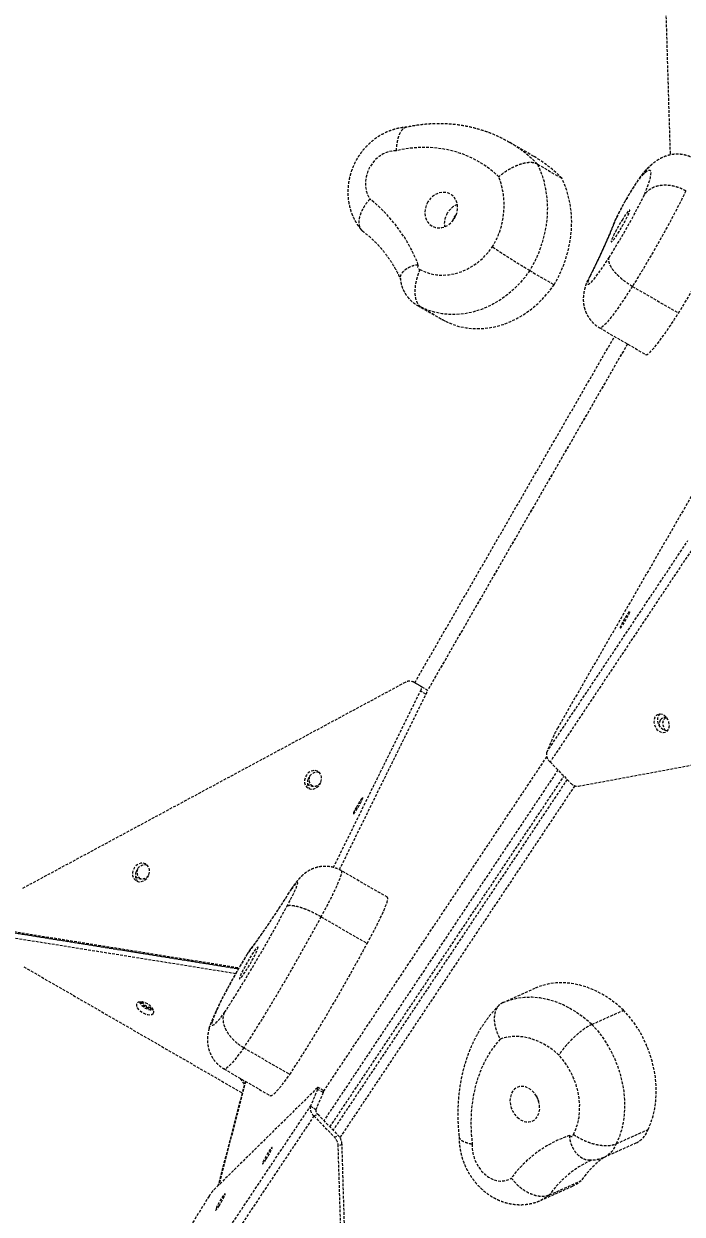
# Model space of a CAD drawing. Header units: millimetres. Extents: x -5934 to 4978, y -3536 to 3518.
# Drawn here: x 1110 to 1418, y 130 to 686 of the extents above; entities that cross this region are included whole.
import ezdxf

# ---------------------------------------------------------------- set-up
doc = ezdxf.new("R2010")
doc.units = ezdxf.units.MM
doc.linetypes.add('HIDDEN', pattern=[1.905, 1.27, -0.635])
for name, color, linetype in [('DIKOM_ОБЪЕКТ', 7, 'Continuous'), ('DIKOM_РАЗМЕР_ЗОНА', 7, 'Continuous'), ('DIKOM_РАЗМЕР_ОБЪЕКТА', 7, 'Continuous')]:
    doc.layers.add(name, color=color, linetype=linetype)
doc.styles.add('style1', font='arialbd.ttf', dxfattribs={"width": 0.8})
doc.dimstyles.new('1-50', dxfattribs={"dimtxt": 300, "dimasz": 200, "dimexe": 100, "dimexo": 0, "dimgap": 100, "dimtad": 1, "dimtxsty": 'style1', "dimcen": 200, "dimclrd": 7, "dimclre": 7, "dimclrt": 7, "dimadec": 1, "dimazin": 2, "dimtfac": 1, "dimtmove": 0, "dimatfit": 2, "dimfxl": 0, "dimlwd": 25, "dimlwe": 18, "dimarcsym": 0})

# ---------------------------------------------------------------- blocks, each defined once
blk = doc.blocks.new('*D0')
at = {"layer": 'Defpoints', "color": 0, "transparency": 16777216}
for p in [(-2296.89, 639), (2643.2, 244.5), (2643.2, -1241.2)]:
    blk.add_point(p, dxfattribs=at)
at = {"layer": 'DIKOM_РАЗМЕР_ОБЪЕКТА', "color": 7, "lineweight": 18, "transparency": 16777216}
for p, q in [((-2296.89, 639), (-2296.89, -1341.2)), ((2643.2, 244.5), (2643.2, -1341.2))]:
    blk.add_line(p, q, dxfattribs=at)
at = {"layer": 'DIKOM_РАЗМЕР_ОБЪЕКТА', "color": 7, "lineweight": 25, "transparency": 16777216}
blk.add_line((-2096.89, -1241.2), (2443.2, -1241.2), dxfattribs=at)
at = {"layer": 'DIKOM_РАЗМЕР_ОБЪЕКТА', "color": 7, "transparency": 16777216}
for points in [[(-2096.89, -1207.86), (-2096.89, -1274.53), (-2296.89, -1241.2)], [(2443.2, -1207.86), (2443.2, -1274.53), (2643.2, -1241.2)]]:
    blk.add_solid(points, dxfattribs=at)
at = {"layer": 'DIKOM_РАЗМЕР_ОБЪЕКТА', "color": 7, "transparency": 16777216, "insert": (101.53, -873.15), "char_height": 300, "attachment_point": 5, "style": 'style1'}
blk.add_mtext('{\\fArial|b0|i0|c204|p34;\\H1.75x;4950}', dxfattribs=at)
blk = doc.blocks.new('*D1')
at = {"layer": 'Defpoints', "color": 0, "transparency": 16777216}
for p in [(-1315.67, 1399.62), (-2761.53, -516.72), (2199.14, -516.72)]:
    blk.add_point(p, dxfattribs=at)
at = {"layer": 'DIKOM_РАЗМЕР_ОБЪЕКТА', "color": 7, "lineweight": 18, "transparency": 16777216}
for p, q in [((-1315.67, 1399.62), (-2861.53, 1399.62)), ((2199.14, -516.72), (-2861.53, -516.72))]:
    blk.add_line(p, q, dxfattribs=at)
at = {"layer": 'DIKOM_РАЗМЕР_ОБЪЕКТА', "color": 7, "lineweight": 25, "transparency": 16777216}
blk.add_line((-2761.53, 1199.62), (-2761.53, -316.72), dxfattribs=at)
at = {"layer": 'DIKOM_РАЗМЕР_ОБЪЕКТА', "color": 7, "transparency": 16777216}
for points in [[(-2794.86, 1199.62), (-2728.19, 1199.62), (-2761.53, 1399.62)], [(-2794.86, -316.72), (-2728.19, -316.72), (-2761.53, -516.72)]]:
    blk.add_solid(points, dxfattribs=at)
at = {"layer": 'DIKOM_РАЗМЕР_ОБЪЕКТА', "color": 7, "transparency": 16777216, "insert": (-3129.58, 684.6), "char_height": 300, "attachment_point": 5, "rotation": 90, "style": 'style1'}
blk.add_mtext('{\\fArial|b0|i0|c204|p34;\\H1.75x;1950}', dxfattribs=at)
blk = doc.blocks.new('*D2')
at = {"layer": 'Defpoints', "color": 0, "transparency": 16777216}
for p in [(-2311.07, 3518.49), (-5291.95, -2644.37), (2643.33, -2644.37)]:
    blk.add_point(p, dxfattribs=at)
at = {"layer": 'DIKOM_РАЗМЕР_ЗОНА', "color": 7, "lineweight": 18, "transparency": 16777216}
for p, q in [((-2311.07, 3518.49), (-5391.95, 3518.49)), ((2643.33, -2644.37), (-5391.95, -2644.37))]:
    blk.add_line(p, q, dxfattribs=at)
at = {"layer": 'DIKOM_РАЗМЕР_ЗОНА', "color": 7, "lineweight": 25, "transparency": 16777216}
blk.add_line((-5291.95, 3318.49), (-5291.95, -2444.37), dxfattribs=at)
at = {"layer": 'DIKOM_РАЗМЕР_ЗОНА', "color": 7, "transparency": 16777216}
for points in [[(-5325.28, 3318.49), (-5258.61, 3318.49), (-5291.95, 3518.49)], [(-5325.28, -2444.37), (-5258.61, -2444.37), (-5291.95, -2644.37)]]:
    blk.add_solid(points, dxfattribs=at)
at = {"layer": 'DIKOM_РАЗМЕР_ЗОНА', "color": 7, "transparency": 16777216, "insert": (-5660, 631.36), "char_height": 300, "attachment_point": 5, "rotation": 90, "style": 'style1'}
blk.add_mtext('{\\fArial|b0|i0|c204|p34;\\H1.75x;6150}', dxfattribs=at)
blk = doc.blocks.new('*D3')
at = {"layer": 'Defpoints', "color": 0, "transparency": 16777216}
for p in [(-4645.22, 715.38), (4976.69, 143.64), (4976.69, -3436.45)]:
    blk.add_point(p, dxfattribs=at)
at = {"layer": 'DIKOM_РАЗМЕР_ЗОНА', "color": 7, "lineweight": 18, "transparency": 16777216}
for p, q in [((-4645.22, 715.38), (-4645.22, -3536.45)), ((4976.69, 143.64), (4976.69, -3536.45))]:
    blk.add_line(p, q, dxfattribs=at)
at = {"layer": 'DIKOM_РАЗМЕР_ЗОНА', "color": 7, "lineweight": 25, "transparency": 16777216}
blk.add_line((-4445.22, -3436.45), (4776.69, -3436.45), dxfattribs=at)
at = {"layer": 'DIKOM_РАЗМЕР_ЗОНА', "color": 7, "transparency": 16777216}
for points in [[(-4445.22, -3403.11), (-4445.22, -3469.78), (-4645.22, -3436.45)], [(4776.69, -3403.11), (4776.69, -3469.78), (4976.69, -3436.45)]]:
    blk.add_solid(points, dxfattribs=at)
at = {"layer": 'DIKOM_РАЗМЕР_ЗОНА', "color": 7, "transparency": 16777216, "insert": (87.74, -3068.4), "char_height": 300, "attachment_point": 5, "style": 'style1'}
blk.add_mtext('{\\fArial|b0|i0|c204|p34;\\H1.75x;9600}', dxfattribs=at)

msp = doc.modelspace()

# ---------------------------------------------------------------- linework, layer by layer
at = {"layer": 'DIKOM_ОБЪЕКТ', "color": 7, "linetype": 'HIDDEN', "lineweight": 15}
for p, q in [((1406.833, 797.532), (1412.024, 624.285)), ((1348.313, 623.625), (1336.93, 630.196)), ((1350.044, 619.971), (1361.426, 613.4)), ((1346.412, 570.277), (1357.794, 563.706)), ((1394.404, 562.916), (1415.967, 550.466)), ((1293.902, 554.028), (1305.284, 547.457)), ((1295.67, 553.193), (1307.053, 546.622)), ((1292.671, 377.805), (1386.031, 539.508)), ((1466.626, 542.27), (1359.514, 356.774)), ((1379.114, 543.502), (1400.677, 531.052)), ((1392.094, 536.008), (1298.647, 374.153)), ((1392.07, 536.022), (1298.66, 374.232)), ((1354.338, 345.358), (1420.324, 444.168)), ((1421.945, 439.589), (1355.959, 340.779)), ((1288.261, 377.971), (1108.869, 281.443)), ((1254.67, 291.503), (1295.329, 373.891)), ((1292.271, 378.036), (1295.685, 376.065)), ((1293.637, 377.247), (1292.271, 378.036)), ((1293.637, 377.247), (1295.393, 376.233)), ((1295.321, 376.275), (1296.045, 375.858)), ((1297.917, 372.397), (1295.329, 373.891)), ((1296.045, 375.858), (1298.633, 374.364)), ((1298.638, 374.36), (1298.71, 374.318)), ((1298.638, 374.36), (1298.71, 374.318)), ((1257.465, 290.429), (1297.917, 372.397)), ((1369.172, 329.495), (1531.793, 359.628)), ((1357.652, 353.178), (1354.338, 345.358)), ((1250.058, 186.942), (1354.386, 343.18)), ((1355.959, 340.779), (1365.541, 330.894)), ((1359.584, 337.04), (1250.218, 173.258)), ((1253.049, 170.338), (1362.414, 334.12)), ((1363.894, 332.593), (1254.529, 168.812)), ((1367.437, 329.648), (1257.712, 165.328)), ((1279.895, 277.559), (1258.332, 290.009)), ((1248.852, 268.477), (1270.415, 256.028)), ((1101.526, 262.179), (1210.578, 244.721)), ((1102.892, 261.39), (1210.277, 244.199)), ((1208.955, 241.902), (1101.619, 259.085)), ((1210.227, 244.112), (1102.895, 261.295)), ((1109.96, 245.118), (1211.977, 186.222)), ((1333.922, 228.434), (1348.73, 235.062)), ((1375.496, 218.197), (1390.304, 224.824)), ((1212.759, 207.293), (1234.322, 194.844)), ((1203.525, 197.412), (1225.088, 184.962)), ((1213.401, 191.71), (1200.713, 142.825)), ((1213.653, 191.564), (1201.102, 143.208)), ((1213.048, 190.348), (1211.3, 192.923)), ((1247.253, 188.656), (1198.325, 140.474)), ((1247.246, 187.84), (1243.933, 180.019)), ((1249.834, 186.345), (1246.521, 178.525)), ((1249.834, 186.345), (1247.246, 187.84)), ((1250.083, 187.304), (1247.495, 188.798)), ((1177.953, 81.204), (1243.933, 180.019)), ((1243.933, 180.019), (1246.521, 178.525)), ((1245.554, 175.441), (1179.575, 76.625)), ((1245.554, 175.441), (1247.331, 176.236)), ((1245.554, 175.441), (1255.136, 165.556)), ((1247.331, 176.236), (1256.913, 166.352)), ((1386.879, 162.48), (1401.687, 169.107)), ((1255.136, 165.556), (1256.913, 166.352)), ((1258.688, 162.174), (1256.911, 161.379)), ((1263.042, -42.842), (1256.911, 161.379)), ((1264.819, -42.047), (1258.688, 162.174)), ((1381.316, 156.237), (1396.124, 162.865)), ((1355.638, 138.613), (1370.446, 145.24)), ((1351.548, 136.025), (1366.357, 142.652)), ((1196.556, 137.976), (1188.273, 124.651))]:
    msp.add_line(p, q, dxfattribs=at)
at = {"layer": 'DIKOM_ОБЪЕКТ', "color": 7, "linetype": 'HIDDEN', "lineweight": 15, "flags": 128}
for points in [[(1283.998, 626.28), (1281.94, 626.131), (1279.885, 625.617), (1277.89, 624.751), (1276.009, 623.556), (1274.294, 622.066), (1272.791, 620.322), (1271.542, 618.371), (1270.581, 616.266), (1269.934, 614.065), (1269.62, 611.829), (1269.646, 609.619), (1270.012, 607.495), (1270.707, 605.515), (1271.714, 603.734)], [(1331.985, 614.116), (1328.796, 616.909), (1325.393, 619.41), (1321.793, 621.606), (1318.015, 623.485), (1314.081, 625.037), (1310.011, 626.254), (1305.827, 627.129), (1301.552, 627.658), (1297.208, 627.837), (1292.819, 627.667), (1288.407, 627.147), (1283.998, 626.28)], [(1350.044, 619.971), (1351.652, 616.264), (1352.925, 612.369), (1353.854, 608.316), (1354.431, 604.137), (1354.651, 599.867), (1354.512, 595.538), (1354.016, 591.186), (1353.167, 586.845), (1351.971, 582.55), (1350.438, 578.335), (1348.58, 574.233), (1346.412, 570.277)], [(1357.794, 563.706), (1359.962, 567.661), (1361.82, 571.763), (1363.353, 575.978), (1364.549, 580.274), (1365.399, 584.615), (1365.895, 588.967), (1366.033, 593.295), (1365.813, 597.566), (1365.237, 601.744), (1364.308, 605.797), (1363.034, 609.693), (1361.426, 613.4)], [(1399.654, 615.322), (1399.304, 615.129), (1398.775, 614.608), (1398.08, 613.774), (1397.239, 612.65), (1396.275, 611.267), (1395.214, 609.662), (1394.085, 607.88), (1392.919, 605.969), (1391.748, 603.981), (1390.605, 601.972), (1389.519, 599.995), (1388.522, 598.106), (1387.64, 596.355), (1386.898, 594.791)], [(1400.102, 605.853), (1401.05, 608.257), (1401.825, 610.395), (1402.423, 612.253), (1402.842, 613.823), (1403.079, 615.096), (1403.132, 616.064), (1403.002, 616.724), (1402.688, 617.072), (1402.194, 617.104), (1401.521, 616.822), (1400.672, 616.227), (1399.654, 615.322)], [(1298.787, 602.35), (1298.024, 600.782), (1297.548, 599.122), (1297.381, 597.439), (1297.527, 595.801), (1297.983, 594.275), (1298.728, 592.924), (1299.732, 591.803), (1300.954, 590.957), (1302.345, 590.423), (1303.847, 590.221), (1305.398, 590.359), (1306.936, 590.833), (1308.397, 591.622), (1309.721, 592.694), (1310.855, 594.006), (1311.751, 595.504), (1312.374, 597.126), (1312.697, 598.806), (1312.708, 600.475), (1312.405, 602.065), (1311.802, 603.511), (1310.923, 604.754), (1309.804, 605.742), (1308.491, 606.435), (1307.037, 606.806), (1305.502, 606.838), (1303.95, 606.53), (1302.443, 605.896), (1301.043, 604.96), (1299.807, 603.762), (1298.787, 602.35)], [(1419.374, 607.479), (1417.764, 604.21), (1416.015, 600.763), (1414.143, 597.164), (1412.162, 593.443), (1410.088, 589.629), (1407.937, 585.753), (1405.726, 581.845), (1403.473, 577.936), (1401.197, 574.059), (1398.914, 570.242), (1396.644, 566.518), (1394.404, 562.916)], [(1310.478, 593.517), (1310.592, 593.998), (1311.095, 595.15)], [(1311.095, 595.15), (1311.871, 596.135), (1312.122, 596.364)], [(1389.849, 594.349), (1388.974, 592.924), (1388.093, 591.425), (1387.241, 589.915), (1386.454, 588.453), (1385.763, 587.102), (1385.197, 585.915), (1384.78, 584.942), (1384.528, 584.222), (1384.451, 583.784), (1384.553, 583.647), (1384.829, 583.817), (1385.269, 584.286), (1385.854, 585.035), (1386.56, 586.033), (1387.358, 587.24), (1388.216, 588.606), (1389.099, 590.076), (1389.97, 591.588), (1390.794, 593.082), (1391.537, 594.496), (1392.168, 595.771), (1392.662, 596.857), (1392.999, 597.708), (1393.164, 598.29), (1393.152, 598.579), (1392.962, 598.562), (1392.602, 598.241), (1392.087, 597.629), (1391.438, 596.751), (1390.682, 595.642), (1389.849, 594.349)], [(1295.029, 570.827), (1297.521, 569.648), (1300.158, 568.799), (1302.909, 568.292), (1305.739, 568.133), (1308.612, 568.324), (1311.492, 568.862), (1314.344, 569.74), (1317.131, 570.948), (1319.819, 572.471), (1322.373, 574.289), (1324.762, 576.38), (1326.956, 578.716), (1328.927, 581.27)], [(1415.967, 550.466), (1418.207, 554.069), (1420.477, 557.793), (1422.76, 561.609), (1425.037, 565.487), (1427.289, 569.395), (1429.5, 573.303), (1431.651, 577.18), (1432.851, 579.377)], [(1294.343, 572.896), (1294.162, 572.582), (1294.057, 572.238), (1294.035, 571.889), (1294.098, 571.559), (1294.241, 571.27), (1294.454, 571.042), (1294.723, 570.891), (1295.029, 570.827)], [(1373.815, 566.038), (1373.568, 565.057), (1373.504, 564.375), (1373.624, 564.003), (1373.925, 563.944), (1374.405, 564.199), (1375.056, 564.765), (1375.872, 565.635), (1376.841, 566.797), (1377.952, 568.239), (1379.191, 569.94), (1380.541, 571.881), (1381.987, 574.036), (1383.51, 576.379)], [(1346.412, 570.277), (1344.082, 567.105), (1341.525, 564.135), (1338.763, 561.39), (1335.817, 558.892), (1332.711, 556.663), (1329.471, 554.72), (1326.122, 553.078), (1322.691, 551.751), (1319.207, 550.75), (1315.697, 550.082), (1312.189, 549.754), (1308.713, 549.767), (1305.296, 550.122), (1301.965, 550.815), (1298.748, 551.842), (1295.67, 553.193)], [(1307.053, 546.622), (1310.13, 545.27), (1313.347, 544.244), (1316.678, 543.55), (1320.096, 543.195), (1323.572, 543.182), (1327.079, 543.511), (1330.589, 544.178), (1334.074, 545.18), (1337.504, 546.506), (1340.853, 548.148), (1344.094, 550.092), (1347.199, 552.321), (1350.145, 554.818), (1352.908, 557.563), (1355.464, 560.534), (1357.794, 563.706)], [(1394.404, 562.916), (1392.529, 560.009), (1390.722, 557.276), (1388.999, 554.739), (1387.373, 552.419), (1385.858, 550.333), (1384.466, 548.499), (1383.208, 546.932), (1382.094, 545.644), (1381.133, 544.646), (1380.333, 543.945), (1379.7, 543.548), (1379.24, 543.457), (1379.114, 543.502)], [(1295.67, 553.193), (1294.049, 553.945), (1293.881, 554.041)], [(1400.677, 531.052), (1400.803, 531.008), (1401.263, 531.098), (1401.896, 531.495), (1402.696, 532.196), (1403.657, 533.194), (1404.771, 534.482), (1406.029, 536.05), (1407.422, 537.883), (1408.937, 539.969), (1410.562, 542.29), (1412.285, 544.827), (1414.092, 547.56), (1415.967, 550.466)], [(1305.284, 547.457), (1305.432, 547.373), (1307.053, 546.622)], [(1388.658, 403.39), (1388.775, 403.362), (1389.066, 403.648), (1389.509, 404.225), (1390.068, 405.046), (1390.696, 406.045), (1391.344, 407.14), (1391.958, 408.243), (1392.49, 409.264), (1392.895, 410.121), (1393.142, 410.745), (1393.209, 411.085), (1393.093, 411.112), (1392.801, 410.826), (1392.358, 410.249), (1391.8, 409.428), (1391.171, 408.43), (1390.524, 407.335), (1389.909, 406.232), (1389.378, 405.21), (1388.972, 404.353), (1388.726, 403.729), (1388.658, 403.39)], [(1408.369, 362.981), (1407.339, 363.155), (1406.369, 362.978), (1405.537, 362.463), (1404.911, 361.653), (1404.541, 360.613), (1404.458, 359.427), (1404.668, 358.192), (1405.154, 357.008), (1405.877, 355.97), (1406.778, 355.162), (1407.785, 354.651), (1408.815, 354.477), (1409.785, 354.655), (1410.617, 355.169), (1411.243, 355.979), (1411.612, 357.019), (1411.695, 358.205), (1411.485, 359.44), (1410.999, 360.624), (1410.276, 361.662), (1409.375, 362.47), (1408.369, 362.981)], [(1410.728, 355.276), (1410.592, 355.272), (1409.562, 355.446), (1408.555, 355.958), (1407.654, 356.765), (1406.931, 357.803), (1406.445, 358.988), (1406.235, 360.223), (1406.318, 361.408), (1406.688, 362.448), (1407.203, 363.152)], [(1409.994, 355.331), (1409.715, 355.675), (1409.106, 356.738), (1408.753, 357.908), (1408.689, 359.083), (1408.919, 360.156), (1409.423, 361.034), (1410.106, 361.61)], [(1248.842, 331.32), (1249.13, 332.547), (1249.095, 333.765), (1248.741, 334.875), (1248.096, 335.786), (1247.212, 336.426), (1246.161, 336.741), (1245.027, 336.708), (1243.904, 336.327), (1242.882, 335.631), (1242.043, 334.675), (1241.456, 333.538), (1241.168, 332.31), (1241.202, 331.092), (1241.557, 329.982), (1242.202, 329.071), (1243.086, 328.431), (1244.137, 328.116), (1245.27, 328.15), (1246.393, 328.53), (1247.416, 329.226), (1248.255, 330.182), (1248.842, 331.32)], [(1245.068, 329.383), (1244.814, 329.52), (1244.022, 330.211)], [(1265.377, 319.728), (1264.806, 318.664), (1264.346, 317.732), (1264.033, 317.007), (1263.892, 316.55), (1263.936, 316.396), (1264.16, 316.558), (1264.546, 317.023), (1265.063, 317.753), (1265.669, 318.69), (1266.315, 319.757), (1266.949, 320.867), (1267.519, 321.932), (1267.98, 322.864), (1268.293, 323.588), (1268.433, 324.046), (1268.39, 324.2), (1268.166, 324.038), (1267.78, 323.573), (1267.263, 322.843), (1266.657, 321.906), (1266.011, 320.839), (1265.377, 319.728)], [(1168.442, 288.058), (1168.73, 289.286), (1168.696, 290.504), (1168.342, 291.613), (1167.696, 292.525), (1166.812, 293.164), (1165.761, 293.48), (1164.628, 293.446), (1163.505, 293.066), (1162.482, 292.369), (1161.643, 291.414), (1161.056, 290.276), (1160.768, 289.048), (1160.803, 287.83), (1161.157, 286.721), (1161.802, 285.809), (1162.686, 285.17), (1163.738, 284.854), (1164.871, 284.888), (1165.994, 285.268), (1167.017, 285.965), (1167.855, 286.92), (1168.442, 288.058)], [(1258.332, 290.009), (1258.415, 289.93), (1258.507, 289.513), (1258.417, 288.792), (1258.148, 287.776), (1257.702, 286.478), (1257.085, 284.914), (1256.304, 283.103), (1255.37, 281.067), (1254.293, 278.832), (1253.088, 276.425), (1251.768, 273.876), (1250.35, 271.216), (1248.852, 268.477)], [(1164.666, 286.123), (1164.414, 286.258), (1163.621, 286.949)], [(1232.852, 273.259), (1233.949, 275.244), (1234.961, 277.15), (1235.862, 278.925), (1236.627, 280.52), (1237.235, 281.892), (1237.669, 283.002), (1237.918, 283.821), (1237.974, 284.326), (1237.837, 284.504), (1237.509, 284.349), (1237, 283.865), (1236.323, 283.067), (1235.498, 281.975), (1234.547, 280.62)], [(1203.791, 223.732), (1206.166, 227.435), (1208.594, 231.287), (1211.062, 235.268), (1213.556, 239.358), (1216.062, 243.533), (1218.569, 247.772), (1221.061, 252.052), (1223.526, 256.349), (1225.95, 260.642), (1228.321, 264.906), (1230.626, 269.119), (1232.852, 273.259)], [(1270.415, 256.028), (1271.913, 258.766), (1273.331, 261.426), (1274.651, 263.975), (1275.856, 266.383), (1276.933, 268.618), (1277.867, 270.653), (1278.648, 272.464), (1279.265, 274.029), (1279.711, 275.326), (1279.98, 276.342), (1280.07, 277.063), (1279.978, 277.481), (1279.895, 277.559)], [(1248.852, 268.477), (1246.28, 263.713), (1243.626, 258.874), (1240.903, 253.984), (1238.123, 249.065), (1235.3, 244.141), (1232.446, 239.234), (1229.576, 234.368), (1226.702, 229.566), (1223.839, 224.851), (1221, 220.245), (1218.198, 215.769), (1215.447, 211.445), (1212.759, 207.293)], [(1234.322, 194.844), (1237.01, 198.996), (1239.761, 203.32), (1242.563, 207.795), (1245.402, 212.402), (1248.265, 217.117), (1251.139, 221.919), (1254.009, 226.784), (1256.863, 231.691), (1259.686, 236.616), (1262.466, 241.535), (1265.19, 246.425), (1267.843, 251.264), (1270.415, 256.028)], [(1214.383, 250.962), (1212.751, 248.277), (1211.114, 245.518), (1209.49, 242.718), (1207.901, 239.913), (1206.367, 237.138), (1204.907, 234.428), (1203.538, 231.817), (1202.279, 229.337), (1201.145, 227.02), (1200.15, 224.895), (1199.307, 222.988), (1198.626, 221.323), (1198.116, 219.921)], [(1219.377, 253.813), (1219.445, 254.236), (1219.335, 254.358), (1219.05, 254.173), (1218.603, 253.69), (1218.011, 252.928), (1217.3, 251.918), (1216.498, 250.702), (1215.637, 249.33), (1214.755, 247.857), (1213.885, 246.344), (1213.064, 244.853), (1212.326, 243.444), (1211.701, 242.177), (1211.214, 241.102), (1210.886, 240.263), (1210.729, 239.695), (1210.751, 239.421), (1210.949, 239.453), (1211.317, 239.789), (1211.839, 240.414), (1212.494, 241.305), (1213.255, 242.424), (1214.09, 243.725), (1214.966, 245.155), (1215.847, 246.655), (1216.696, 248.165), (1217.48, 249.622), (1218.165, 250.967), (1218.724, 252.145), (1219.134, 253.106), (1219.377, 253.813)], [(1215.223, 252.064), (1215.252, 252.175), (1215.232, 252.207), (1215.166, 252.156), (1215.058, 252.026), (1214.914, 251.826), (1214.746, 251.57), (1214.565, 251.275), (1214.383, 250.962)], [(1390.304, 224.824), (1387.105, 227.621), (1383.765, 230.109), (1380.31, 232.269), (1376.769, 234.084), (1373.169, 235.54), (1369.538, 236.624), (1365.906, 237.328), (1362.302, 237.647), (1358.755, 237.577), (1355.292, 237.12), (1351.941, 236.28), (1348.73, 235.062)], [(1170.388, 223.269), (1170.695, 223.869), (1170.674, 224.621), (1170.328, 225.463), (1169.684, 226.328), (1168.794, 227.145), (1167.731, 227.849), (1166.581, 228.382), (1165.437, 228.701), (1164.391, 228.78), (1163.529, 228.613), (1162.92, 228.213), (1162.613, 227.613), (1162.634, 226.861), (1162.98, 226.019), (1163.624, 225.154), (1164.513, 224.336), (1165.576, 223.633), (1166.726, 223.1), (1167.87, 222.781), (1168.916, 222.702), (1169.779, 222.869), (1170.388, 223.269)], [(1333.922, 228.434), (1337.133, 229.653), (1340.484, 230.493), (1343.947, 230.95), (1347.494, 231.02), (1351.098, 230.701), (1354.73, 229.997), (1358.361, 228.913), (1361.961, 227.457), (1365.502, 225.642), (1368.957, 223.482), (1372.297, 220.993), (1375.496, 218.197)], [(1198.116, 219.921), (1197.911, 218.951), (1197.885, 218.278), (1198.038, 217.907), (1198.37, 217.844), (1198.876, 218.088), (1199.551, 218.637), (1200.39, 219.486), (1201.383, 220.627), (1202.52, 222.047), (1203.791, 223.732)], [(1401.687, 169.107), (1403.004, 172.179), (1404.057, 175.439), (1404.836, 178.863), (1405.335, 182.421), (1405.55, 186.086), (1405.48, 189.827), (1405.125, 193.615), (1404.488, 197.419), (1403.574, 201.208), (1402.39, 204.951), (1400.947, 208.619), (1399.255, 212.182), (1397.328, 215.611), (1395.182, 218.878), (1392.834, 221.958), (1390.304, 224.824)], [(1375.496, 218.197), (1378.026, 215.33), (1380.374, 212.251), (1382.52, 208.984), (1384.446, 205.555), (1386.139, 201.992), (1387.582, 198.324), (1388.766, 194.581), (1389.68, 190.792), (1390.317, 186.988), (1390.672, 183.2), (1390.742, 179.459), (1390.527, 175.794), (1390.028, 172.236), (1389.249, 168.812), (1388.196, 165.552), (1386.879, 162.48)], [(1332.616, 211.352), (1330.08, 208.349), (1327.777, 205.082), (1325.719, 201.568), (1323.917, 197.827), (1322.381, 193.878), (1321.118, 189.742), (1320.136, 185.443), (1319.44, 181.002), (1319.034, 176.443), (1318.919, 171.792), (1319.097, 167.073), (1319.567, 162.311)], [(1360.056, 203.892), (1357.512, 206.042), (1354.85, 207.916), (1352.096, 209.494), (1349.279, 210.761), (1346.426, 211.705), (1343.565, 212.315), (1340.726, 212.586), (1337.936, 212.514), (1335.224, 212.102), (1332.616, 211.352)], [(1212.759, 207.293), (1211.046, 204.95), (1209.475, 202.895), (1208.058, 201.145), (1206.806, 199.715), (1205.729, 198.614), (1204.836, 197.853), (1204.134, 197.437), (1203.628, 197.369), (1203.525, 197.412)], [(1366.846, 166.796), (1367.983, 169.271), (1368.852, 171.943), (1369.44, 174.779), (1369.74, 177.743), (1369.749, 180.798), (1369.466, 183.905), (1368.895, 187.026), (1368.043, 190.121), (1366.92, 193.151), (1365.542, 196.08), (1363.924, 198.869), (1362.088, 201.484), (1360.056, 203.892)], [(1225.088, 184.962), (1225.192, 184.92), (1225.697, 184.987), (1226.399, 185.403), (1227.292, 186.165), (1228.369, 187.265), (1229.621, 188.696), (1231.038, 190.445), (1232.61, 192.5), (1234.322, 194.844)], [(1340.559, 174.823), (1341.833, 173.816), (1343.2, 173.1), (1344.606, 172.706), (1345.992, 172.65), (1347.302, 172.933), (1348.482, 173.545), (1349.484, 174.459), (1350.266, 175.64), (1350.797, 177.037), (1351.056, 178.595), (1351.031, 180.249), (1350.723, 181.932), (1350.145, 183.575), (1349.321, 185.11), (1348.285, 186.475), (1347.078, 187.613), (1345.75, 188.479), (1344.357, 189.036), (1342.954, 189.263), (1341.599, 189.149), (1340.347, 188.699), (1339.251, 187.932), (1338.354, 186.879), (1337.694, 185.583), (1337.297, 184.098), (1337.18, 182.484), (1337.347, 180.807), (1337.792, 179.135), (1338.497, 177.538), (1339.432, 176.081), (1340.559, 174.823)], [(1247.246, 187.84), (1247.366, 188.137), (1247.454, 188.383), (1247.507, 188.575), (1247.525, 188.71), (1247.509, 188.786), (1247.457, 188.803), (1247.372, 188.759), (1247.253, 188.656)], [(1319.567, 162.311), (1319.571, 160.121), (1319.883, 157.888), (1320.494, 155.672), (1321.388, 153.534), (1322.54, 151.533), (1323.918, 149.723), (1325.486, 148.155), (1327.199, 146.87), (1329.011, 145.904), (1330.873, 145.284), (1332.733, 145.026), (1334.541, 145.138), (1336.246, 145.617), (1337.803, 146.449)], [(1365.065, 166.338), (1365.319, 166.107), (1365.602, 165.952), (1365.894, 165.884), (1366.175, 165.908), (1366.427, 166.021), (1366.631, 166.217), (1366.774, 166.481), (1366.846, 166.796)], [(1223.128, 155.058), (1223.77, 156.106), (1224.411, 157.215), (1224.998, 158.296), (1225.484, 159.261), (1225.829, 160.032), (1226.005, 160.547), (1225.999, 160.763), (1225.81, 160.664), (1225.455, 160.258), (1224.961, 159.576), (1224.369, 158.675), (1223.726, 157.628), (1223.086, 156.519), (1222.499, 155.438), (1222.013, 154.472), (1221.668, 153.701), (1221.491, 153.187), (1221.498, 152.97), (1221.686, 153.069), (1222.042, 153.476), (1222.536, 154.157), (1223.128, 155.058)], [(1366.357, 142.652), (1368.453, 143.774), (1370.446, 145.24)], [(1201.2, 133.464), (1201.842, 134.512), (1202.483, 135.621), (1203.07, 136.702), (1203.555, 137.667), (1203.9, 138.438), (1204.077, 138.953), (1204.071, 139.169), (1203.882, 139.07), (1203.526, 138.663), (1203.032, 137.982), (1202.44, 137.081), (1201.798, 136.033), (1201.157, 134.924), (1200.57, 133.843), (1200.085, 132.878), (1199.74, 132.107), (1199.563, 131.592), (1199.569, 131.376), (1199.758, 131.475), (1200.114, 131.882), (1200.607, 132.563), (1201.2, 133.464)], [(1355.638, 138.613), (1353.645, 137.147), (1351.554, 136.027)]]:
    msp.add_lwpolyline(points, dxfattribs=at)
at = {"layer": 'DIKOM_ОБЪЕКТ', "color": 7, "linetype": 'HIDDEN', "lineweight": 15}
for centre, radius, start, end in [((1306.726, 577.939), 60.358, 44.13704, 59.94763), ((1318.11, 571.369), 60.357, 44.13692, 59.9729), ((1297.023, 600.806), 37.41, 328.51935, 20.84241), ((1226.239, 546.644), 72.988, 21.08031, 51.46123), ((1316.022, 592.35), 9.411, 111.16802, 149.74293), ((1080.313, 766.467), 357.857, 327.91439, 333.33186), ((1315.967, 592.14), 9.472, 148.47386, 188.73388), ((1100.603, 707.849), 307.809, 332.95033, 338.45083), ((1379.626, 564.246), 6.081, 143.42601, 162.85598), ((1290.323, 374.431), 4.098, 61.62063, 120.2243), ((1291.758, 376.305), 4.31, 325.94719, 354.04633), ((1294.346, 374.811), 4.31, 325.94715, 354.0464), ((1409.803, 358.894), 2.735, 78.41379, 146.84319), ((1391.018, 338.174), 36.585, 149.44263, 155.78737), ((1411.102, 358.187), 4.211, 148.4518, 184.52562), ((1358.826, 344.37), 4.595, 167.59244, 231.3998), ((1247.111, 331.464), 4.478, 77.67156, 163.31793), ((1247.243, 332.578), 3.997, 158.30543, 216.30824), ((1246.669, 331.098), 4.186, 156.77468, 223.00812), ((1245.447, 333.369), 3.935, 221.87776, 331.80892), ((1368.671, 333.608), 4.143, 220.9249, 276.93596), ((1166.267, 287.836), 4.184, 156.7621, 223.10392), ((1166.712, 288.201), 4.479, 77.75527, 163.3125), ((1166.839, 289.317), 3.995, 158.43156, 216.35159), ((1165.045, 290.11), 3.936, 221.88219, 331.91791), ((817.025, 542.341), 492.77, 323.90876, 327.9187), ((1170.145, 231.789), 6.849, 206.35378, 273.69074), ((1171.145, 233.531), 8.241, 215.12439, 264.96069), ((1170.634, 232.646), 6.759, 215.19861, 264.85254), ((1248.669, 187.16), 1.421, 325.04171, 5.83245), ((1360.296, 188.184), 11.297, 197.53017, 210.6906), ((1248.421, 179.032), 4.595, 167.5932, 231.40368), ((1248.765, 178.032), 2.298, 167.59377, 231.40204), ((1391.579, 172.515), 10.667, 295.22044, 341.36987), ((1250.522, 161.13), 6.395, 2.22923, 43.807), ((1252.299, 161.925), 6.395, 2.22925, 43.80769), ((1383.155, 112.915), 56.403, 108.7066, 143.51979), ((1376.77, 165.888), 10.668, 295.28788, 341.36933), ((1410.939, 116.377), 49.726, 127.05675, 144.51897), ((1394.88, 110.937), 48.019, 114.39369, 144.80611), ((1211.283, 129.421), 17.031, 139.53706, 149.84866)]:
    msp.add_arc(centre, radius, start, end, dxfattribs=at)
for points, knots in [([(1289.165, 637.294), (1288.246, 637.217), (1286.376, 637.061), (1283.593, 636.444), (1280.837, 635.549), (1278.161, 634.358), (1275.593, 632.89), (1273.161, 631.155), (1270.893, 629.17), (1268.814, 626.956), (1266.95, 624.534), (1265.322, 621.93), (1263.952, 619.172), (1262.858, 616.288), (1262.054, 613.312), (1261.554, 610.276), (1261.367, 607.217), (1261.497, 604.171), (1261.944, 601.176), (1262.704, 598.271), (1263.764, 595.489), (1265.118, 592.872), (1266.446, 590.839), (1267.365, 589.729), (1267.665, 589.367)], [0, 0, 0, 0, 0.0435805, 0.0886333, 0.1339724, 0.1796202, 0.2255816, 0.2718433, 0.3183807, 0.3651627, 0.4121562, 0.4593298, 0.5066545, 0.5540944, 0.601612, 0.6491639, 0.6966949, 0.7441384, 0.7914219, 0.8384719, 0.8852251, 0.9316354, 0.9776781, 1, 1, 1, 1]), ([(1288.713, 637.21), (1288.413, 637.126), (1287.748, 636.941), (1286.828, 636.157), (1285.957, 634.977), (1285.231, 633.44), (1284.652, 631.576), (1284.2, 629.233), (1284.038, 627.381), (1283.999, 626.296), (1283.998, 626.28)], [0, 0, 0, 0, 0.1161858, 0.2569603, 0.3939018, 0.5347967, 0.6720934, 0.8133424, 0.9972069, 1, 1, 1, 1]), ([(1336.934, 630.15), (1336.193, 630.584), (1334.159, 631.775), (1330.664, 633.417), (1326.483, 635.092), (1322.18, 636.462), (1317.778, 637.538), (1313.292, 638.312), (1308.739, 638.782), (1304.134, 638.945), (1299.495, 638.803), (1294.839, 638.342), (1291.24, 637.786), (1289.205, 637.329), (1288.711, 637.219)], [0, 0, 0, 0, 0.0523327, 0.1436679, 0.2349948, 0.326362, 0.417818, 0.5094059, 0.6011633, 0.6931192, 0.7852983, 0.8777126, 0.9703686, 1, 1, 1, 1]), ([(1423.152, 622.542), (1422.983, 622.651), (1422.198, 623.156), (1420.661, 623.772), (1418.626, 624.366), (1416.6, 624.651), (1414.641, 624.682), (1412.78, 624.485), (1411.049, 624.102), (1409.465, 623.574), (1408.024, 622.937), (1406.704, 622.215), (1405.46, 621.408), (1404.229, 620.481), (1403.21, 619.62), (1402.601, 619.044), (1402.382, 618.836)], [0, 0, 0, 0, 0.02086162, 0.09696639, 0.17071981, 0.24256061, 0.3128826, 0.38202887, 0.45042487, 0.51883568, 0.58841376, 0.66121091, 0.74035081, 0.83046107, 0.93897132, 1, 1, 1, 1]), ([(1350.044, 619.971), (1349.639, 620.162), (1348.818, 620.55), (1347.233, 620.767), (1345.425, 620.708), (1343.446, 620.352), (1341.323, 619.711), (1339.143, 618.81), (1336.931, 617.66), (1334.503, 616.134), (1332.874, 614.882), (1331.995, 614.125), (1331.985, 614.116)], [0, 0, 0, 0, 0.1043126, 0.2116572, 0.3159645, 0.4232773, 0.5279867, 0.6356766, 0.7413942, 0.8501014, 0.9982851, 1, 1, 1, 1]), ([(1403.474, 619.818), (1403.367, 619.745), (1402.882, 619.41), (1402.132, 618.757), (1401.212, 617.884), (1400.319, 616.915), (1399.25, 615.634), (1398.11, 614.114), (1396.879, 612.348), (1395.729, 610.616), (1394.553, 608.772), (1393.351, 606.819), (1392.166, 604.829), (1391.006, 602.82), (1389.886, 600.816), (1388.817, 598.84), (1387.817, 596.917), (1386.895, 595.071), (1386.37, 593.934), (1386.108, 593.367)], [0, 0, 0, 0, 0.01150235, 0.05210414, 0.09369476, 0.13939144, 0.19671586, 0.28706409, 0.35493915, 0.41881473, 0.48568701, 0.55043873, 0.61415737, 0.67745556, 0.74076263, 0.80435265, 0.86870162, 0.93452964, 1, 1, 1, 1]), ([(1402.415, 618.801), (1402.133, 618.55), (1401.037, 617.574), (1400.203, 616.308), (1399.662, 615.337), (1399.654, 615.322)], [0, 0, 0, 0, 0.2546585, 0.9888413, 1, 1, 1, 1]), ([(1419.374, 607.479), (1418.646, 607.866), (1417.169, 608.651), (1414.802, 609.469), (1412.38, 610.001), (1409.996, 610.201), (1407.679, 610.075), (1405.525, 609.625), (1403.562, 608.857), (1401.657, 607.665), (1400.6, 606.565), (1400.108, 605.861), (1400.102, 605.853)], [0, 0, 0, 0, 0.1043113, 0.2116566, 0.3159662, 0.4232795, 0.5279877, 0.6356768, 0.7413954, 0.8501027, 0.9982883, 1, 1, 1, 1]), ([(1271.714, 603.734), (1271.703, 603.723), (1270.941, 602.885), (1269.732, 601.361), (1268.358, 599.128), (1267.422, 597.134), (1266.8, 595.193), (1266.517, 593.397), (1266.568, 591.762), (1266.962, 590.381), (1267.555, 589.353), (1268.127, 588.934), (1268.352, 588.77)], [0, 0, 0, 0, 0.00212901, 0.15117638, 0.26135929, 0.37469836, 0.48440043, 0.59724741, 0.70673403, 0.81938189, 0.92886873, 1, 1, 1, 1]), ([(1385.84, 592.725), (1385.786, 592.58), (1385.497, 591.8), (1384.867, 590.194), (1383.895, 587.817), (1382.764, 585.164), (1381.482, 582.263), (1380.053, 579.126), (1378.485, 575.774), (1376.78, 572.218), (1375.439, 569.473), (1374.664, 567.914), (1374.527, 567.638)], [0, 0, 0, 0, 0.02546227, 0.13763185, 0.2520921, 0.36897971, 0.48770076, 0.60781497, 0.72899318, 0.85099069, 0.97362559, 1, 1, 1, 1]), ([(1386.898, 594.791), (1386.89, 594.78), (1386.461, 594.137), (1386.173, 593.413), (1385.889, 592.702)], [0, 0, 0, 0, 0.016877, 1, 1, 1, 1]), ([(1268.169, 588.844), (1268.674, 588.459), (1270.265, 587.248), (1272.814, 585.027), (1275.729, 582.092), (1278.432, 578.922), (1280.918, 575.538), (1283.163, 571.944), (1284.885, 568.792), (1285.771, 566.777), (1286.073, 566.09)], [0, 0, 0, 0, 0.0672378, 0.2117063, 0.3558794, 0.49953, 0.6425615, 0.7849236, 0.926604, 1, 1, 1, 1]), ([(1346.412, 570.277), (1346.005, 570.515), (1345.179, 570.996), (1343.601, 571.946), (1341.807, 573.043), (1339.852, 574.255), (1337.765, 575.564), (1335.639, 576.912), (1333.497, 578.284), (1331.234, 579.75), (1329.734, 580.736), (1328.946, 581.258), (1328.927, 581.27)], [0, 0, 0, 0, 0.1057722, 0.2146134, 0.3203859, 0.4292269, 0.5350204, 0.6438796, 0.7497288, 0.8586429, 0.9966458, 1, 1, 1, 1]), ([(1294.343, 572.896), (1294.335, 572.897), (1293.764, 572.916), (1292.613, 572.736), (1290.907, 572.191), (1289.258, 571.387), (1287.831, 570.392), (1286.754, 569.317), (1286.112, 568.246), (1285.842, 567.425), (1285.926, 567.01), (1285.945, 566.912)], [0, 0, 0, 0, 0.0015022, 0.1131566, 0.2289098, 0.3735312, 0.5223792, 0.6657628, 0.8132196, 0.9560032, 1, 1, 1, 1]), ([(1394.404, 562.916), (1393.693, 563.345), (1392.25, 564.217), (1390.228, 565.697), (1388.361, 567.268), (1386.74, 568.875), (1385.381, 570.497), (1384.346, 572.059), (1383.647, 573.547), (1383.282, 575.024), (1383.356, 575.923), (1383.506, 576.368), (1383.51, 576.379)], [0, 0, 0, 0, 0.1057734, 0.2146147, 0.320387, 0.4292266, 0.5350215, 0.6438804, 0.7497288, 0.8586443, 0.9966465, 1, 1, 1, 1]), ([(1295.029, 570.827), (1295.025, 570.815), (1294.646, 569.762), (1293.962, 567.905), (1293.253, 565.245), (1292.837, 562.902), (1292.67, 560.653), (1292.765, 558.599), (1293.121, 556.758), (1293.729, 555.223), (1294.567, 553.974), (1295.299, 553.456), (1295.67, 553.193)], [0, 0, 0, 0, 0.0016815, 0.1432319, 0.2488641, 0.3575572, 0.4631167, 0.5717346, 0.6772722, 0.7858643, 0.8914012, 1, 1, 1, 1]), ([(1374.557, 567.684), (1374.401, 567.421), (1374.004, 566.75), (1373.409, 565.609), (1372.839, 564.314), (1372.425, 563.199), (1372.283, 562.552), (1372.24, 562.357)], [0, 0, 0, 0, 0.1542337, 0.3938477, 0.6637569, 0.8988665, 1, 1, 1, 1]), ([(1374.742, 567.869), (1374.741, 567.869), (1374.69, 567.87), (1374.629, 567.772), (1374.57, 567.677)], [0, 0, 0, 0, 0.017282, 1, 1, 1, 1]), ([(1285.92, 566.909), (1285.984, 566.223), (1286.123, 564.75), (1286.748, 562.563), (1287.691, 560.4), (1288.936, 558.41), (1290.445, 556.644), (1292.092, 555.161), (1293.313, 554.41), (1293.881, 554.06)], [0, 0, 0, 0, 0.1311021, 0.281437, 0.4311543, 0.5798122, 0.7271108, 0.8728915, 1, 1, 1, 1]), ([(1372.289, 562.529), (1372.23, 562.325), (1372.048, 561.7), (1371.797, 560.602), (1371.561, 559.184), (1371.43, 557.669), (1371.438, 556.031), (1371.63, 554.278), (1372.046, 552.451), (1372.713, 550.609), (1373.636, 548.82), (1374.805, 547.138), (1376.208, 545.624), (1377.65, 544.39), (1378.691, 543.789), (1379.131, 543.534)], [0, 0, 0, 0, 0.0419688, 0.1289839, 0.2080488, 0.283782, 0.3593649, 0.4368664, 0.517108, 0.5994028, 0.6830069, 0.7674147, 0.8522824, 0.9374328, 1, 1, 1, 1]), ([(1373.815, 566.038), (1373.808, 566.027), (1373.24, 565.073), (1372.628, 563.921), (1372.357, 562.697), (1372.318, 562.521)], [0, 0, 0, 0, 0.0100672, 0.8576071, 1, 1, 1, 1]), ([(1258.341, 290.001), (1258.332, 290.007), (1257.721, 290.423), (1256.379, 290.986), (1254.386, 291.65), (1252.382, 291.99), (1250.43, 292.071), (1248.552, 291.91), (1246.778, 291.538), (1245.134, 290.988), (1243.641, 290.299), (1242.317, 289.517), (1241.164, 288.685), (1240.16, 287.831), (1239.256, 286.948), (1238.354, 285.959), (1237.335, 284.722), (1236.228, 283.237), (1235.401, 282.063), (1234.995, 281.458), (1234.979, 281.435)], [0, 0, 0, 0, 0.0010365, 0.0717937, 0.1397416, 0.2052243, 0.2684485, 0.3295246, 0.388473, 0.4452378, 0.499655, 0.5514602, 0.6006294, 0.6483319, 0.6975612, 0.7524202, 0.8227057, 0.9168207, 0.9968528, 1, 1, 1, 1]), ([(1234.908, 281.329), (1234.756, 281.089), (1233.74, 279.483), (1231.892, 276.601), (1229.396, 272.758), (1226.972, 269.087), (1224.63, 265.597), (1222.378, 262.303), (1220.23, 259.224), (1218.242, 256.431), (1217.027, 254.774), (1216.448, 253.984)], [0, 0, 0, 0, 0.0219394, 0.1467076, 0.2712922, 0.3956108, 0.5195983, 0.6431702, 0.7662173, 0.8885961, 1, 1, 1, 1]), ([(1234.547, 280.62), (1234.55, 280.628), (1234.668, 280.92), (1234.865, 281.154), (1235.057, 281.383)], [0, 0, 0, 0, 0.0276864, 1, 1, 1, 1]), ([(1248.852, 268.477), (1248.128, 268.883), (1246.66, 269.706), (1244.418, 270.8), (1242.2, 271.765), (1240.101, 272.55), (1238.144, 273.151), (1236.421, 273.541), (1234.949, 273.718), (1233.671, 273.674), (1233.079, 273.448), (1232.856, 273.262), (1232.852, 273.259)], [0, 0, 0, 0, 0.10538569, 0.21383005, 0.3192148, 0.42765134, 0.53313488, 0.64166601, 0.7474211, 0.85622377, 0.9978502, 1, 1, 1, 1]), ([(1214.443, 251.185), (1214.242, 250.858), (1213.508, 249.663), (1212.233, 247.541), (1210.629, 244.82), (1209.046, 242.074), (1207.498, 239.329), (1205.998, 236.609), (1204.559, 233.935), (1203.193, 231.329), (1201.909, 228.808), (1200.717, 226.384), (1199.62, 224.062), (1198.618, 221.829), (1197.703, 219.63), (1197.121, 218.096), (1196.837, 217.23), (1196.797, 217.111)], [0, 0, 0, 0, 0.026793, 0.0978884, 0.1688078, 0.2396272, 0.3104529, 0.3813585, 0.4524575, 0.5238896, 0.5958436, 0.6685929, 0.7425881, 0.8186331, 0.8983712, 0.9859836, 1, 1, 1, 1]), ([(1214.383, 250.962), (1214.382, 250.964), (1214.37, 251.028), (1214.445, 251.084), (1214.517, 251.138)], [0, 0, 0, 0, 0.02815331, 1, 1, 1, 1]), ([(1217.05, 254.808), (1216.928, 254.68), (1216.542, 254.273), (1215.959, 253.522), (1215.277, 252.555), (1214.772, 251.755), (1214.495, 251.274), (1214.437, 251.175)], [0, 0, 0, 0, 0.1167595, 0.3701773, 0.6357028, 0.9250105, 1, 1, 1, 1]), ([(1215.223, 252.064), (1215.227, 252.071), (1215.545, 252.634), (1215.926, 253.313), (1216.384, 253.874), (1216.464, 253.972)], [0, 0, 0, 0, 0.010982, 0.8271211, 1, 1, 1, 1]), ([(1333.922, 228.434), (1333.453, 228.182), (1332.503, 227.668), (1331.39, 226.466), (1330.538, 224.969), (1330.001, 223.215), (1329.78, 221.227), (1329.885, 219.088), (1330.316, 216.821), (1331.15, 214.225), (1332.025, 212.389), (1332.609, 211.364), (1332.616, 211.352)], [0, 0, 0, 0, 0.104309, 0.2116542, 0.3159624, 0.4232805, 0.5279876, 0.635674, 0.7413928, 0.8501001, 0.9982858, 1, 1, 1, 1]), ([(1212.759, 207.293), (1212.058, 207.727), (1210.635, 208.608), (1208.709, 210.199), (1206.983, 211.952), (1205.545, 213.812), (1204.406, 215.754), (1203.618, 217.699), (1203.191, 219.624), (1203.142, 221.684), (1203.475, 223.019), (1203.787, 223.724), (1203.791, 223.732)], [0, 0, 0, 0, 0.10431131, 0.21165688, 0.31596547, 0.42327843, 0.52798665, 0.63567807, 0.74139595, 0.85010332, 0.99828822, 1, 1, 1, 1]), ([(1332.073, 227.15), (1331.576, 226.646), (1330.086, 225.137), (1327.772, 222.431), (1325.193, 218.983), (1322.838, 215.314), (1320.71, 211.442), (1318.818, 207.379), (1317.172, 203.14), (1315.778, 198.742), (1314.642, 194.201), (1313.77, 189.537), (1313.166, 184.768), (1312.83, 179.914), (1312.77, 174.994), (1312.952, 170.206), (1313.28, 167.056), (1313.435, 165.57)], [0, 0, 0, 0, 0.0339052, 0.1015912, 0.1694876, 0.2377418, 0.306367, 0.3753579, 0.4447004, 0.5143612, 0.5843052, 0.6544865, 0.7248627, 0.7953922, 0.8660352, 0.9367596, 1, 1, 1, 1]), ([(1196.625, 216.374), (1196.678, 216.623), (1196.94, 217.859), (1197.556, 219.021), (1198.103, 219.9), (1198.116, 219.921)], [0, 0, 0, 0, 0.1978704, 0.9809591, 1, 1, 1, 1]), ([(1375.496, 218.197), (1374.986, 217.949), (1373.952, 217.446), (1372.217, 216.347), (1370.387, 215.018), (1368.53, 213.494), (1366.668, 211.797), (1364.886, 210.004), (1363.204, 208.134), (1361.548, 206.088), (1360.554, 204.674), (1360.068, 203.91), (1360.056, 203.892)], [0, 0, 0, 0, 0.1057716, 0.2146125, 0.3203889, 0.4292267, 0.5350212, 0.6438796, 0.7497283, 0.8586415, 0.9966473, 1, 1, 1, 1]), ([(1196.584, 216.384), (1196.512, 216.116), (1196.324, 215.413), (1196.081, 214.219), (1195.878, 212.763), (1195.789, 211.226), (1195.843, 209.58), (1196.083, 207.828), (1196.548, 206.011), (1197.263, 204.185), (1198.233, 202.417), (1199.447, 200.761), (1200.893, 199.281), (1202.266, 198.152), (1203.21, 197.632), (1203.546, 197.447)], [0, 0, 0, 0, 0.0560979, 0.1473611, 0.2290998, 0.3063485, 0.3828916, 0.4602826, 0.5397872, 0.6210593, 0.7034752, 0.7865743, 0.8700422, 0.9537386, 1, 1, 1, 1]), ([(1313.422, 165.747), (1313.421, 165.716), (1313.37, 164.699), (1313.488, 162.67), (1313.861, 159.683), (1314.542, 156.714), (1315.496, 153.797), (1316.723, 150.964), (1318.212, 148.247), (1319.951, 145.677), (1321.925, 143.286), (1324.118, 141.105), (1326.507, 139.166), (1329.066, 137.499), (1331.761, 136.131), (1334.555, 135.084), (1337.406, 134.371), (1340.276, 133.999), (1343.122, 133.968), (1345.914, 134.262), (1348.602, 134.903), (1350.486, 135.51), (1351.422, 135.983), (1351.546, 136.046)], [0, 0, 0, 0, 0.0016065, 0.0533596, 0.1053515, 0.1576862, 0.2102921, 0.2631298, 0.3161844, 0.3694528, 0.42292, 0.4765373, 0.5302098, 0.5837872, 0.6370872, 0.6899207, 0.7421306, 0.7936191, 0.8443547, 0.8943646, 0.943724, 0.9925426, 1, 1, 1, 1]), ([(1313.434, 165.57), (1313.433, 165.562), (1313.392, 165.308), (1313.703, 164.816), (1314.386, 164.126), (1315.528, 163.488), (1317.174, 162.863), (1318.644, 162.495), (1319.553, 162.314), (1319.567, 162.311)], [0, 0, 0, 0, 0.0058723, 0.1890906, 0.3776014, 0.5612969, 0.7502665, 0.9962614, 1, 1, 1, 1]), ([(1365.065, 166.338), (1365.064, 166.33), (1365.015, 165.732), (1365.121, 164.48), (1365.605, 162.545), (1366.437, 160.571), (1367.591, 158.724), (1368.957, 157.182), (1370.449, 156.003), (1372.041, 155.239), (1373.229, 154.882), (1373.867, 154.909), (1373.967, 154.913)], [0, 0, 0, 0, 0.00133278, 0.10014172, 0.20257585, 0.33055989, 0.46228919, 0.58917189, 0.71966957, 0.84601951, 0.97601097, 1, 1, 1, 1]), ([(1366.846, 166.796), (1366.856, 166.789), (1367.72, 166.253), (1369.316, 165.253), (1371.803, 164.009), (1374.145, 163.059), (1376.552, 162.317), (1378.915, 161.82), (1381.213, 161.576), (1383.333, 161.602), (1385.282, 161.878), (1386.342, 162.277), (1386.879, 162.48)], [0, 0, 0, 0, 0.0016791, 0.1432299, 0.248864, 0.3575574, 0.4631195, 0.5717372, 0.6772745, 0.7858695, 0.8914032, 1, 1, 1, 1]), ([(1373.967, 154.898), (1374.676, 154.879), (1376.161, 154.838), (1378.383, 155.217), (1380.142, 155.699), (1381.072, 156.158), (1381.318, 156.279)], [0, 0, 0, 0, 0.2807967, 0.5886256, 0.8911132, 1, 1, 1, 1]), ([(1337.803, 146.449), (1337.813, 146.436), (1338.472, 145.525), (1339.761, 144.011), (1341.854, 142.119), (1343.874, 140.665), (1345.997, 139.482), (1348.12, 138.62), (1350.225, 138.082), (1352.204, 137.897), (1354.062, 138.038), (1355.108, 138.419), (1355.638, 138.613)], [0, 0, 0, 0, 0.0020448, 0.1451475, 0.2509378, 0.3597583, 0.4650844, 0.5734327, 0.6785511, 0.7867063, 0.8918283, 1, 1, 1, 1])]:
    msp.add_open_spline(points, degree=3, knots=knots, dxfattribs=at)

# ---------------------------------------------------------------- dimensions: what is measured, and where the dimension line sits
at = {"layer": 'DIKOM_РАЗМЕР_ЗОНА'}
dim = msp.add_linear_dim(base=(-5291.948, -2644.366), p1=(-2311.073, 3518.487), p2=(2643.327, -2644.366), angle=90, text='{\\fArial|b0|i0|c204|p34;\\H1.75x;6150}', dimstyle='1-50', dxfattribs=at)
dim.commit()
dim.dimension.update_dxf_attribs({"geometry": '*D2', "text_midpoint": (-5291.948, 631.362), "dimtype": 160})
dim = msp.add_linear_dim(base=(4976.687, -3436.446), p1=(-4645.215, 715.379), p2=(4976.687, 143.643), text='{\\fArial|b0|i0|c204|p34;\\H1.75x;9600}', dimstyle='1-50', dxfattribs=at)
dim.commit()
dim.dimension.update_dxf_attribs({"geometry": '*D3', "text_midpoint": (87.741, -3436.446), "dimtype": 160})
at = {"layer": 'DIKOM_РАЗМЕР_ОБЪЕКТА'}
dim = msp.add_linear_dim(base=(-2761.526, -516.724), p1=(-1315.667, 1399.616), p2=(2199.135, -516.724), angle=90, text='{\\fArial|b0|i0|c204|p34;\\H1.75x;1950}', dimstyle='1-50', dxfattribs=at)
dim.commit()
dim.dimension.update_dxf_attribs({"geometry": '*D1', "text_midpoint": (-2761.526, 684.6), "dimtype": 160})
dim = msp.add_linear_dim(base=(2643.204, -1241.198), p1=(-2296.887, 638.997), p2=(2643.204, 244.499), text='{\\fArial|b0|i0|c204|p34;\\H1.75x;4950}', dimstyle='1-50', dxfattribs=at)
dim.commit()
dim.dimension.update_dxf_attribs({"geometry": '*D0', "text_midpoint": (101.53, -1241.198), "dimtype": 160})

doc.saveas('drawing.dxf')
